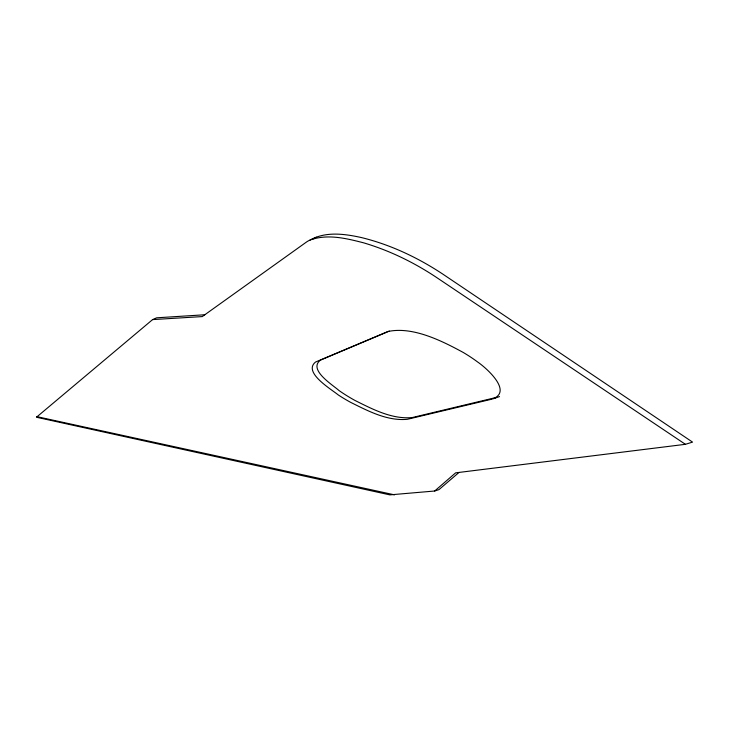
<?xml version="1.0" encoding="UTF-8"?>
<svg xmlns="http://www.w3.org/2000/svg" width="729" height="729" viewBox="0 0 729 729"><rect width="100%" height="100%" fill="white"/><g stroke="black" fill="none" stroke-linecap="round" stroke-linejoin="round"><path stroke-width="1.09" d="M204.803 314.764L156.671 317.808L152.589 319.603L36.45 417.243L389.833 494.873L434.675 491.009L438.931 489.642L459.024 472.428M434.675 491.009L455.643 472.848L685.406 444.316L692.55 442.111L442.968 274.213C418.009 257.692 390.498 244.643 361.347 237.545C344.571 233.845 325.754 231.248 310.044 240.051A71.898 30.554 24.5 0 0 306.253 242.192L202.261 316.586L152.589 319.603M313.415 238.811L316.368 237.244M387.518 331.686L315.52 362.049C302.635 372.373 331.54 389.377 338.238 394.927A77.256 28.185 23.7 0 0 350.494 402.28C368.054 410.974 387.154 421.171 407.329 419.303L491.656 399.219C513.745 392.238 486.835 368.3 477.732 362.067A82.095 31.611 23 0 0 463.389 352.544C441.163 340.425 412.486 326.264 387.928 331.522M389.368 331.075L320.405 360.135C307.948 369.74 332.761 384.921 339.058 390.571A76.964 28.249 23.7 0 0 355.169 400.558C372.801 409.297 392.011 419.494 412.268 417.553L496.112 397.496M310.044 240.051C327.385 233.672 346.403 238.401 363.625 242.83C389.304 250.439 413.653 262.285 435.96 277.066L685.406 444.316M493.569 398.663L499.538 396.576M36.669 416.596L394.517 494.854"/></g></svg>
